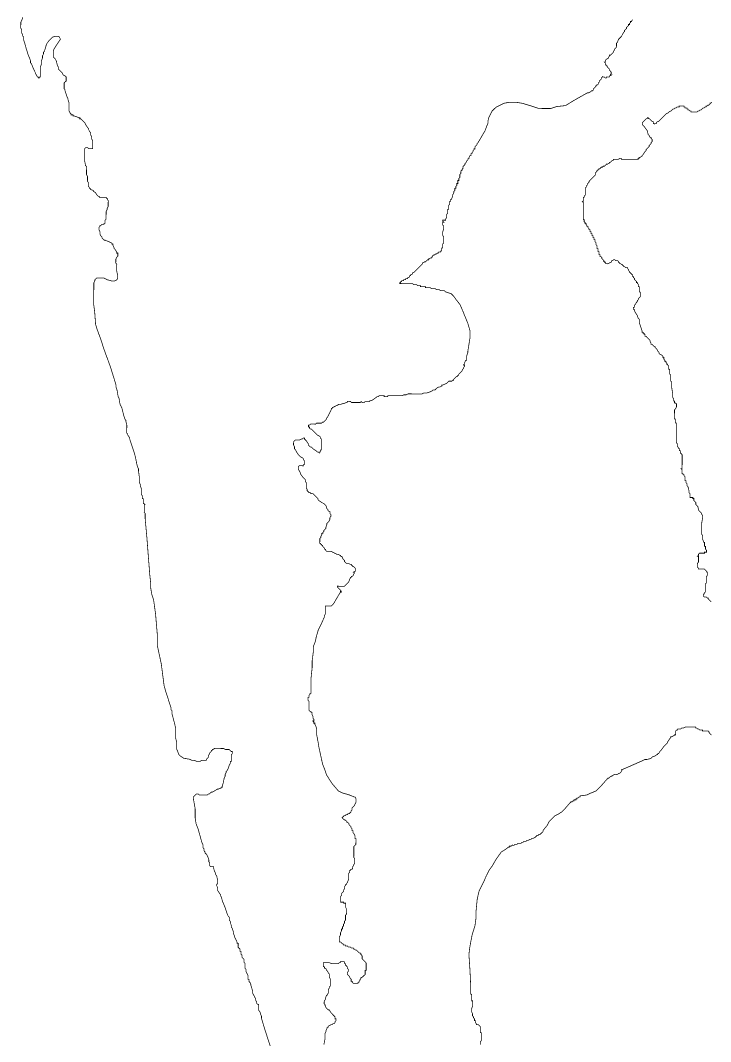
# Model space of a CAD drawing. Header units: metres. Extents: x 319816 to 366074, y 1739234 to 1838803.
# Drawn here: x 333988 to 336802, y 1783087 to 1787249 of the extents above; entities that cross this region are included whole.
import ezdxf

# ---------------------------------------------------------------- set-up
doc = ezdxf.new("R2010")
doc.units = ezdxf.units.M
doc.header["$MEASUREMENT"] = 0
doc.layers.add('HAZARDS LINE', color=1, linetype='Continuous')

msp = doc.modelspace()

# ---------------------------------------------------------------- linework, layer by layer
at = {"layer": 'HAZARDS LINE', "lineweight": 18, "const_width": 3}
for points in [[(333998.1, 1787261.9), (333994, 1787249.7), (333989.9, 1787241.7), (333989.8, 1787217.4), (333993.8, 1787209.3), (333993.7, 1787197.1), (333997.7, 1787189), (333997.7, 1787184.9), (334001.7, 1787180.9), (334001.7, 1787168.7), (334005.6, 1787156.6), (334013.6, 1787128.2), (334021.5, 1787103.8), (334025.5, 1787095.7), (334029.5, 1787083.6), (334029.5, 1787075.5), (334033.5, 1787071.4), (334041.5, 1787051.1), (334045.5, 1787043), (334049.5, 1787034.9), (334049.5, 1787030.8), (334053.5, 1787026.8), (334057.5, 1787018.6), (334061.6, 1787018.6), (334061.5, 1787014.6), (334065.6, 1787014.5), (334065.6, 1787018.6), (334069.6, 1787018.6), (334069.9, 1787059), (334074, 1787071.2), (334074.1, 1787083.3), (334078.2, 1787095.4), (334078.2, 1787103.5), (334082.3, 1787111.6), (334082.4, 1787119.7), (334086.4, 1787123.7), (334094.7, 1787152), (334102.8, 1787164.1), (334119.1, 1787180.2), (334131.3, 1787184.2), (334143.4, 1787184.1), (334147.4, 1787180.1), (334151.5, 1787172), (334143.3, 1787159.9), (334135.1, 1787147.8), (334122.9, 1787127.6), (334122.7, 1787099.2), (334126.7, 1787095.2), (334130.8, 1787091.1), (334134.8, 1787083), (334138.7, 1787066.8), (334142.7, 1787058.6), (334142.7, 1787050.5), (334146.7, 1787046.5), (334154.8, 1787038.3), (334158.8, 1787034.3), (334162.8, 1787026.1), (334170.9, 1787022.1), (334174.9, 1787018), (334174.8, 1787001.8), (334170.7, 1786997.8), (334166.7, 1786993.7), (334166.5, 1786969.4), (334170.5, 1786965.4), (334170.5, 1786961.3), (334178.5, 1786937), (334182.5, 1786928.9), (334182.5, 1786924.8), (334186.4, 1786912.7), (334186.3, 1786880.3), (334190.3, 1786872.2), (334194.3, 1786868.1), (334194.3, 1786864), (334202.4, 1786864), (334202.3, 1786859.9), (334206.4, 1786859.9), (334218.5, 1786855.8), (334226.6, 1786851.7), (334230.6, 1786851.7), (334230.6, 1786847.6), (334234.7, 1786847.6), (334238.7, 1786843.5), (334242.7, 1786839.5), (334250.8, 1786831.3), (334254.8, 1786823.2), (334262.8, 1786811), (334266.8, 1786807), (334266.8, 1786802.9), (334270.8, 1786794.8), (334274.8, 1786790.7), (334274.8, 1786782.6), (334278.8, 1786774.5), (334278.7, 1786766.4), (334282.7, 1786758.3), (334282.6, 1786725.9), (334266.4, 1786726), (334262.3, 1786730.1), (334254.2, 1786730.1), (334250.2, 1786726.1), (334249.9, 1786677.5), (334253.8, 1786657.2), (334257.9, 1786653.2), (334257.7, 1786620.8), (334261.7, 1786612.7), (334261.6, 1786592.4), (334265.6, 1786588.3), (334265.5, 1786572.2), (334269.5, 1786568.1), (334269.5, 1786564), (334273.6, 1786564), (334273.5, 1786560), (334285.7, 1786555.8), (334285.6, 1786551.8), (334293.7, 1786547.7), (334301.7, 1786535.5), (334305.8, 1786531.4), (334309.8, 1786531.4), (334309.8, 1786527.4), (334338.1, 1786527.2), (334338.1, 1786523.2), (334342.2, 1786523.1), (334342.1, 1786519.1), (334346.2, 1786515), (334346, 1786490.7), (334341.9, 1786482.7), (334341.9, 1786478.6), (334337.8, 1786470.5), (334337.6, 1786438.2), (334333.6, 1786434.1), (334333.5, 1786422), (334329.5, 1786422), (334329.4, 1786418), (334321.3, 1786418), (334317.3, 1786414), (334313.2, 1786414), (334313.2, 1786410), (334309.1, 1786405.9), (334309.1, 1786393.8), (334313.1, 1786385.7), (334313, 1786377.6), (334317, 1786369.4), (334321, 1786365.4), (334321, 1786361.3), (334325, 1786357.3), (334329.1, 1786353.2), (334333.1, 1786353.2), (334353.3, 1786345), (334361.4, 1786340.9), (334361.4, 1786336.8), (334365.4, 1786336.8), (334365.4, 1786332.7), (334369.4, 1786324.6), (334369.4, 1786320.6), (334373.4, 1786316.5), (334381.4, 1786304.3), (334381.4, 1786300.3), (334385.4, 1786300.2), (334385.4, 1786288.1), (334381.3, 1786284.1), (334377.2, 1786276), (334377.1, 1786259.8), (334381.2, 1786255.7), (334381, 1786227.4), (334384.9, 1786207.1), (334384.9, 1786199), (334380.8, 1786191), (334372.7, 1786187), (334360.5, 1786187), (334344.4, 1786191.2), (334328.2, 1786199.4), (334299.9, 1786199.5), (334291.7, 1786191.5), (334291.7, 1786187.4), (334287.6, 1786179.3), (334287.1, 1786090.3), (334291, 1786061.9), (334294.8, 1786009.3), (334302.7, 1785984.9), (334314.7, 1785952.5), (334330.6, 1785903.8), (334354.6, 1785838.9), (334378.4, 1785761.8), (334378.4, 1785753.7), (334382.4, 1785741.6), (334386.3, 1785717.3), (334390.3, 1785709.1), (334394.2, 1785684.8), (334402.2, 1785668.6), (334410.1, 1785636.2), (334414.1, 1785624), (334418.1, 1785619.9), (334418.1, 1785615.9), (334422, 1785599.7), (334421.9, 1785567.3), (334425.9, 1785563.2), (334425.9, 1785559.2), (334433.9, 1785547), (334433.9, 1785542.9), (334441.8, 1785518.6), (334449.8, 1785494.3), (334453.8, 1785482.1), (334457.7, 1785465.9), (334461.7, 1785445.6), (334465.6, 1785429.4), (334469.6, 1785421.3), (334469.6, 1785413.2), (334473.5, 1785384.8), (334473.4, 1785364.6), (334477.4, 1785356.5), (334477.3, 1785352.4), (334481.3, 1785340.2), (334481.2, 1785315.9), (334485.2, 1785311.9), (334485.2, 1785299.7), (334489.2, 1785299.7), (334489.1, 1785279.5), (334493.1, 1785279.4), (334492.9, 1785243), (334497, 1785238.9), (334496.8, 1785218.7), (334504.5, 1785133.6), (334508.2, 1785085), (334512, 1785036.4), (334515.8, 1784987.8), (334519.7, 1784951.4), (334519.6, 1784935.2), (334523.5, 1784910.9), (334531.4, 1784886.5), (334539.2, 1784829.8), (334546.8, 1784740.7), (334546.6, 1784700.2), (334562.4, 1784627.3), (334574, 1784538.1), (334582, 1784509.8), (334601.9, 1784448.9), (334601.8, 1784440.8), (334605.9, 1784436.8), (334605.8, 1784424.6), (334617.7, 1784380), (334621.6, 1784359.7), (334621.4, 1784323.3), (334625.4, 1784307.1), (334625.2, 1784278.8), (334629.2, 1784270.6), (334633.2, 1784258.5), (334637.2, 1784254.4), (334641.3, 1784250.3), (334653.4, 1784242.2), (334677.6, 1784238), (334685.7, 1784233.9), (334697.8, 1784233.8), (334705.9, 1784229.7), (334722.1, 1784229.6), (334726.2, 1784233.7), (334746.4, 1784233.6), (334746.4, 1784237.6), (334750.5, 1784241.6), (334754.6, 1784245.7), (334754.6, 1784253.7), (334758.7, 1784257.8), (334758.7, 1784261.8), (334762.8, 1784265.8), (334766.8, 1784269.9), (334766.9, 1784273.9), (334770.9, 1784273.9), (334770.9, 1784277.9), (334775, 1784277.9), (334779.1, 1784282), (334815.5, 1784281.8), (334823.6, 1784277.7), (334839.7, 1784277.6), (334843.8, 1784273.5), (334847.8, 1784269.4), (334851.8, 1784269.4), (334851.8, 1784261.3), (334847.7, 1784253.2), (334847.6, 1784228.9), (334843.5, 1784229), (334843.5, 1784220.9), (334839.4, 1784212.8), (334835.3, 1784200.7), (334831.2, 1784192.6), (334827.1, 1784188.6), (334827.1, 1784184.5), (334823, 1784176.4), (334822.9, 1784168.4), (334818.9, 1784160.3), (334814.7, 1784140.1), (334810.6, 1784127.9), (334810.6, 1784123.9), (334806.5, 1784123.9), (334806.5, 1784119.9), (334802.4, 1784119.9), (334794.3, 1784115.9), (334790.3, 1784115.9), (334778.1, 1784107.9), (334770, 1784103.9), (334765.9, 1784103.9), (334757.8, 1784095.8), (334753.7, 1784095.9), (334749.7, 1784091.8), (334717.3, 1784092), (334713.3, 1784096.1), (334705.2, 1784096.1), (334701.1, 1784092.1), (334697, 1784088.1), (334693, 1784084.1), (334692.9, 1784080), (334700.8, 1784035.4), (334700.6, 1783999), (334704.5, 1783974.7), (334712.5, 1783954.4), (334728.4, 1783897.6), (334732.4, 1783889.5), (334732.3, 1783877.4), (334736.3, 1783873.3), (334736.3, 1783865.2), (334740.3, 1783861.1), (334740.3, 1783857.1), (334744.3, 1783853), (334748.3, 1783848.9), (334752.3, 1783840.8), (334756.3, 1783828.7), (334756.3, 1783820.6), (334760.3, 1783816.5), (334760.2, 1783804.3), (334764.2, 1783800.3), (334776.4, 1783800.2), (334776.3, 1783792.1), (334780.3, 1783779.9), (334784.3, 1783771.8), (334784.3, 1783767.8), (334788.3, 1783763.7), (334792.3, 1783743.4), (334792.2, 1783731.3), (334788.1, 1783727.3), (334788.1, 1783723.2), (334792.1, 1783715.1), (334792, 1783703), (334796.1, 1783698.9), (334800.1, 1783690.8), (334804.1, 1783686.7), (334804.1, 1783682.6), (334808.1, 1783674.5), (334812, 1783658.3), (334816, 1783650.2), (334824, 1783629.9), (334828, 1783617.7), (334832, 1783605.6), (334836, 1783597.5), (334840, 1783593.4), (334839.9, 1783581.2), (334844, 1783577.2), (334843.9, 1783573.1), (334847.9, 1783561), (334847.9, 1783552.9), (334851.9, 1783548.8), (334855.9, 1783536.6), (334855.8, 1783528.5), (334859.8, 1783520.4), (334859.8, 1783516.4), (334867.8, 1783500.1), (334871.8, 1783492), (334871.8, 1783487.9), (334875.9, 1783487.9), (334875.8, 1783471.7), (334879.8, 1783467.7), (334883.8, 1783463.6), (334883.8, 1783455.5), (334887.8, 1783455.5), (334887.7, 1783443.3), (334891.8, 1783439.3), (334891.7, 1783431.2), (334899.8, 1783423), (334899.7, 1783410.9), (334903.7, 1783406.8), (334903.6, 1783390.6), (334904, 1783385.5), (334908, 1783381.4), (334907.9, 1783373.3), (334911.9, 1783365.2), (334915.9, 1783357), (334915.8, 1783340.9), (334919.8, 1783340.8), (334919.7, 1783332.7), (334923.8, 1783328.6), (334927.7, 1783320.5), (334927.7, 1783316.5), (334931.7, 1783304.3), (334935.6, 1783292.1), (334935.5, 1783284), (334939.5, 1783275.9), (334943.5, 1783271.8), (334943.5, 1783267.8), (334947.5, 1783263.7), (334947.4, 1783255.6), (334951.4, 1783247.4), (334951.4, 1783243.4), (334955.4, 1783239.3), (334959.5, 1783239.3), (334959.3, 1783215), (334963.3, 1783210.9), (334967.3, 1783202.8), (334967.2, 1783198.7), (334971.2, 1783190.6), (334971.1, 1783182.5), (334983, 1783141.9), (335006.6, 1783068.9)], [(335225.3, 1783075.2), (335229.5, 1783095.4), (335229.7, 1783119.7), (335233.8, 1783127.7), (335233.8, 1783131.8), (335237.9, 1783139.8), (335238, 1783143.9), (335242, 1783143.9), (335242.1, 1783147.9), (335246.1, 1783151.9), (335254.3, 1783155.9), (335258.3, 1783155.9), (335262.4, 1783159.9), (335266.4, 1783159.9), (335270.5, 1783163.9), (335270.6, 1783167.9), (335274.6, 1783171.9), (335274.7, 1783180), (335270.7, 1783180.1), (335270.7, 1783188.2), (335266.7, 1783192.2), (335262.7, 1783196.3), (335254.7, 1783204.5), (335246.7, 1783216.7), (335242.6, 1783216.7), (335234.6, 1783224.9), (335230.6, 1783233), (335230.6, 1783237.1), (335226.6, 1783241.2), (335226.7, 1783253.3), (335230.8, 1783257.3), (335230.8, 1783261.4), (335235, 1783273.5), (335239.1, 1783277.5), (335243.2, 1783285.5), (335243.3, 1783297.7), (335247.4, 1783305.8), (335247.4, 1783309.8), (335251.5, 1783313.8), (335251.7, 1783342.2), (335247.8, 1783350.3), (335247.9, 1783362.4), (335243.8, 1783366.5), (335239.9, 1783374.6), (335235.8, 1783378.7), (335235.9, 1783382.8), (335227.8, 1783386.9), (335227.9, 1783390.9), (335227.9, 1783390.9), (335227.5, 1783392.9), (335223.4, 1783392.9), (335223.5, 1783409.1), (335247.8, 1783408.9), (335255.9, 1783404.9), (335284.2, 1783404.7), (335288.3, 1783408.7), (335292.3, 1783408.7), (335292.4, 1783412.7), (335308.5, 1783412.7), (335308.5, 1783408.6), (335312.6, 1783404.5), (335312.5, 1783400.5), (335320.6, 1783392.3), (335320.9, 1783390.2), (335320.9, 1783390.2), (335320.9, 1783386.1), (335324.9, 1783382), (335324.9, 1783373.9), (335320.8, 1783369.9), (335320.7, 1783361.8), (335324.7, 1783357.8), (335328.7, 1783353.7), (335332.7, 1783345.5), (335336.7, 1783341.5), (335336.7, 1783333.4), (335340.7, 1783333.3), (335340.7, 1783329.3), (335344.7, 1783325.2), (335364.9, 1783325), (335365, 1783329.1), (335369, 1783329.1), (335369.1, 1783333.1), (335373.1, 1783337.1), (335373.2, 1783341.2), (335377.2, 1783345.2), (335377.3, 1783349.2), (335381.3, 1783349.2), (335385.4, 1783353.2), (335389.5, 1783357.2), (335393.6, 1783361.2), (335393.7, 1783377.4), (335397.7, 1783377.4), (335397.8, 1783389.5), (335397.6, 1783408.1), (335393.5, 1783412.2), (335385.5, 1783420.3), (335381.5, 1783424.4), (335381.5, 1783436.5), (335377.5, 1783440.6), (335377.5, 1783444.7), (335373.5, 1783444.7), (335373.5, 1783448.7), (335369.5, 1783448.8), (335365.4, 1783452.8), (335357.4, 1783461), (335353.3, 1783461), (335349.3, 1783465.1), (335345.3, 1783465.1), (335345.3, 1783469.1), (335337.2, 1783469.2), (335333.2, 1783473.2), (335325.1, 1783473.3), (335321.1, 1783477.4), (335313, 1783477.4), (335313, 1783481.5), (335304.9, 1783481.5), (335304.9, 1783485.5), (335300.9, 1783485.6), (335296.8, 1783489.6), (335292.8, 1783493.7), (335288.8, 1783493.7), (335288.9, 1783514), (335293, 1783522.1), (335293, 1783530.1), (335297.1, 1783538.2), (335297.1, 1783546.3), (335301.2, 1783546.3), (335301.2, 1783554.4), (335305.3, 1783558.4), (335305.4, 1783566.5), (335309.4, 1783570.5), (335309.5, 1783578.6), (335313.5, 1783582.7), (335313.6, 1783602.9), (335317.7, 1783606.9), (335317.8, 1783627.2), (335313.8, 1783635.3), (335313.9, 1783651.5), (335305.8, 1783651.5), (335305.8, 1783655.6), (335293.7, 1783655.6), (335293.8, 1783679.9), (335297.9, 1783684), (335298, 1783692.1), (335306.1, 1783700.1), (335306.1, 1783704.2), (335310.2, 1783712.2), (335310.3, 1783720.3), (335314.3, 1783724.4), (335314.3, 1783728.4), (335318.4, 1783728.4), (335318.4, 1783732.4), (335322.5, 1783736.5), (335322.5, 1783740.5), (335326.6, 1783748.6), (335326.7, 1783772.9), (335330.8, 1783776.9), (335330.8, 1783785), (335334.9, 1783785), (335334.9, 1783789), (335339, 1783789), (335343, 1783793), (335343.1, 1783801.1), (335347.2, 1783805.1), (335347.2, 1783809.2), (335351.2, 1783813.2), (335351.4, 1783833.5), (335347.3, 1783837.5), (335347.6, 1783882.1), (335351.6, 1783886.1), (335355.7, 1783890.1), (335355.9, 1783914.4), (335351.8, 1783914.4), (335351.9, 1783926.6), (335347.9, 1783934.7), (335343.8, 1783938.8), (335343.9, 1783946.9), (335339.8, 1783946.9), (335339.9, 1783955), (335335.9, 1783959), (335335.9, 1783963.1), (335331.9, 1783967.2), (335327.8, 1783971.2), (335327.9, 1783975.3), (335323.8, 1783979.4), (335319.8, 1783979.4), (335319.8, 1783983.4), (335315.8, 1783987.5), (335311.7, 1783987.5), (335311.8, 1783991.6), (335307.7, 1783991.6), (335299.7, 1783999.7), (335307.8, 1784007.8), (335311.8, 1784007.8), (335315.9, 1784011.8), (335320, 1784011.8), (335324, 1784015.8), (335328.1, 1784015.8), (335332.1, 1784019.8), (335336.2, 1784023.8), (335336.2, 1784027.9), (335340.3, 1784031.9), (335340.4, 1784040), (335348.5, 1784048), (335356.7, 1784064.2), (335356.7, 1784076.3), (335352.7, 1784084.5), (335348.7, 1784084.5), (335328.5, 1784092.7), (335300.2, 1784100.9), (335284.1, 1784109.1), (335259.9, 1784137.6), (335235.9, 1784174.2), (335227.9, 1784198.5), (335219.9, 1784218.8), (335204.1, 1784291.7), (335204.1, 1784295.8), (335196.3, 1784336.3), (335196.4, 1784360.6), (335192.4, 1784372.8), (335188.4, 1784380.9), (335188.4, 1784384.9), (335184.4, 1784385), (335184.4, 1784389), (335180.4, 1784393.1), (335184.4, 1784393.1), (335184.5, 1784401.2), (335180.5, 1784405.2), (335180.5, 1784413.3), (335176.5, 1784421.4), (335176.6, 1784429.5), (335172.5, 1784429.6), (335172.5, 1784433.6), (335168.5, 1784433.6), (335164.5, 1784437.7), (335164.7, 1784474.1), (335160.6, 1784478.2), (335160.7, 1784490.4), (335164.7, 1784490.3), (335164.8, 1784498.4), (335168.9, 1784502.5), (335168.9, 1784506.5), (335172.9, 1784506.5), (335173.3, 1784571.3), (335177.6, 1784611.7), (335177.7, 1784640.1), (335181.9, 1784672.4), (335182.1, 1784696.7), (335190.3, 1784716.9), (335194.4, 1784737.1), (335202.7, 1784765.4), (335215, 1784789.6), (335227.3, 1784817.9), (335227.3, 1784822), (335231.4, 1784830), (335231.6, 1784862.4), (335255.9, 1784862.3), (335259.9, 1784866.3), (335264, 1784870.3), (335292.6, 1784918.8), (335296.6, 1784918.7), (335296.7, 1784922.8), (335292.6, 1784922.8), (335292.6, 1784926.9), (335284.6, 1784935), (335280.6, 1784939.1), (335280.6, 1784943.1), (335308.9, 1784943), (335313, 1784947), (335317.1, 1784951), (335321.1, 1784955), (335325.2, 1784959.1), (335329.3, 1784967.1), (335329.3, 1784971.2), (335333.4, 1784975.2), (335333.4, 1784979.3), (335337.5, 1784979.2), (335337.5, 1784983.3), (335341.5, 1784983.3), (335345.6, 1784987.3), (335345.6, 1784991.3), (335349.7, 1784995.4), (335349.7, 1784999.4), (335345.7, 1784999.4), (335349.7, 1785003.5), (335353.8, 1785003.4), (335353.9, 1785015.6), (335345.8, 1785023.7), (335341.8, 1785023.7), (335341.8, 1785027.8), (335337.7, 1785027.8), (335337.8, 1785031.9), (335333.7, 1785031.9), (335325.6, 1785036), (335317.5, 1785036), (335313.5, 1785040.1), (335309.5, 1785044.2), (335309.5, 1785048.2), (335305.5, 1785052.3), (335301.5, 1785056.4), (335301.5, 1785060.4), (335297.5, 1785064.5), (335293.4, 1785064.5), (335293.4, 1785068.5), (335289.4, 1785068.6), (335285.4, 1785072.6), (335277.3, 1785072.7), (335273.2, 1785076.8), (335269.2, 1785076.8), (335265.2, 1785080.8), (335261.1, 1785080.9), (335257.1, 1785084.9), (335236.8, 1785085.1), (335232.8, 1785089.1), (335232.8, 1785093.2), (335228.8, 1785093.2), (335228.8, 1785097.2), (335224.8, 1785101.3), (335220.8, 1785105.4), (335220.8, 1785109.4), (335216.7, 1785109.5), (335216.8, 1785113.5), (335212.7, 1785113.5), (335212.7, 1785117.6), (335208.7, 1785117.6), (335208.8, 1785137.8), (335212.9, 1785141.9), (335212.9, 1785145.9), (335217, 1785154), (335217, 1785158), (335221.1, 1785158), (335221.1, 1785162.1), (335225.2, 1785166.1), (335225.2, 1785170.1), (335233.3, 1785178.2), (335233.3, 1785182.2), (335237.5, 1785194.4), (335237.5, 1785198.4), (335241.5, 1785202.4), (335245.6, 1785206.5), (335249.7, 1785214.5), (335249.8, 1785222.6), (335253.8, 1785226.7), (335253.9, 1785234.8), (335249.8, 1785238.8), (335249.9, 1785246.9), (335241.8, 1785251), (335241.8, 1785255.1), (335237.8, 1785259.1), (335233.8, 1785271.3), (335225.8, 1785279.4), (335217.7, 1785283.5), (335205.6, 1785291.7), (335201.6, 1785295.8), (335201.6, 1785299.8), (335193.6, 1785308), (335185.5, 1785316.1), (335181.5, 1785320.2), (335173.4, 1785320.2), (335169.4, 1785324.3), (335165.3, 1785324.3), (335161.3, 1785328.4), (335157.3, 1785332.4), (335157.3, 1785336.5), (335153.3, 1785344.6), (335153.4, 1785364.9), (335149.4, 1785368.9), (335149.4, 1785377), (335145.4, 1785381.1), (335141.4, 1785385.2), (335129.3, 1785401.4), (335129.3, 1785405.5), (335125.3, 1785413.6), (335121.3, 1785417.7), (335121.4, 1785429.8), (335125.4, 1785433.8), (335141.6, 1785433.7), (335141.7, 1785437.8), (335145.7, 1785437.8), (335145.8, 1785454), (335141.8, 1785458), (335141.8, 1785462.1), (335137.8, 1785466.2), (335129.7, 1785470.2), (335125.7, 1785474.3), (335121.6, 1785478.4), (335113.6, 1785490.6), (335109.6, 1785498.7), (335105.6, 1785502.8), (335105.6, 1785510.9), (335101.6, 1785519), (335101.7, 1785531.1), (335105.8, 1785535.2), (335109.8, 1785539.2), (335126, 1785539.1), (335134.1, 1785543.1), (335138.2, 1785543.1), (335142.3, 1785547.1), (335146.3, 1785547.1), (335146.3, 1785543), (335154.3, 1785534.9), (335162.4, 1785522.7), (335162.3, 1785518.6), (335166.4, 1785514.6), (335170.4, 1785510.5), (335174.4, 1785510.5), (335178.5, 1785506.4), (335182.5, 1785502.3), (335194.6, 1785494.2), (335198.6, 1785490.1), (335202.7, 1785490.1), (335206.7, 1785486), (335206.7, 1785490.1), (335210.8, 1785490), (335210.8, 1785498.1), (335214.8, 1785498.1), (335215.1, 1785542.6), (335211.1, 1785546.7), (335211.1, 1785550.8), (335207.1, 1785554.8), (335199, 1785558.9), (335195, 1785563), (335182.9, 1785575.2), (335174.8, 1785583.4), (335170.8, 1785583.4), (335166.8, 1785587.4), (335166.8, 1785591.5), (335162.7, 1785591.5), (335162.8, 1785599.6), (335166.8, 1785599.6), (335170.9, 1785603.6), (335191.1, 1785603.5), (335195.2, 1785607.5), (335215.5, 1785607.4), (335219.5, 1785611.4), (335223.6, 1785611.4), (335227.6, 1785615.4), (335235.8, 1785623.5), (335235.8, 1785627.5), (335239.9, 1785631.6), (335244, 1785639.6), (335252.2, 1785655.8), (335256.2, 1785663.9), (335256.3, 1785667.9), (335260.3, 1785667.9), (335260.3, 1785671.9), (335264.4, 1785671.9), (335268.5, 1785675.9), (335272.5, 1785675.9), (335276.6, 1785680), (335280.6, 1785679.9), (335284.7, 1785684), (335288.7, 1785683.9), (335292.8, 1785683.9), (335305, 1785687.9), (335309, 1785687.9), (335317.1, 1785691.9), (335321.2, 1785691.9), (335321.2, 1785695.9), (335325.2, 1785695.9), (335329.3, 1785695.9), (335333.3, 1785695.8), (335337.4, 1785691.8), (335341.4, 1785691.7), (335345.5, 1785691.7), (335349.5, 1785691.7), (335353.5, 1785691.7), (335357.6, 1785691.7), (335361.6, 1785691.6), (335365.7, 1785691.6), (335373.8, 1785691.6), (335377.9, 1785695.6), (335381.9, 1785691.5), (335385.9, 1785691.5), (335390, 1785691.5), (335394, 1785695.5), (335398.1, 1785695.5), (335402.1, 1785695.5), (335406.2, 1785695.4), (335410.2, 1785695.4), (335414.3, 1785699.4), (335418.4, 1785699.4), (335426.5, 1785703.4), (335442.7, 1785715.5), (335446.8, 1785715.4), (335450.8, 1785719.5), (335454.9, 1785719.5), (335458.9, 1785719.4), (335463, 1785719.4), (335467, 1785719.4), (335471.1, 1785719.4), (335471.1, 1785715.3), (335479.2, 1785715.3), (335483.2, 1785715.2), (335487.3, 1785719.3), (335491.3, 1785719.2), (335495.4, 1785719.2), (335499.4, 1785719.2), (335503.5, 1785719.2), (335507.5, 1785719.2), (335511.6, 1785719.1), (335515.6, 1785719.1), (335519.7, 1785719.1), (335523.7, 1785719.1), (335527.8, 1785719), (335531.8, 1785719), (335535.8, 1785719), (335539.9, 1785719), (335543.9, 1785719), (335552.1, 1785723), (335556.1, 1785722.9), (335560.2, 1785722.9), (335568.3, 1785726.9), (335572.3, 1785726.9), (335576.4, 1785726.9), (335580.4, 1785726.9), (335584.5, 1785726.8), (335588.5, 1785726.8), (335600.7, 1785726.7), (335604.7, 1785726.7), (335608.7, 1785726.7), (335612.8, 1785726.7), (335616.8, 1785726.7), (335624.9, 1785726.6), (335633.1, 1785730.6), (335645.2, 1785730.5), (335657.4, 1785734.5), (335665.5, 1785738.5), (335669.6, 1785742.6), (335677.6, 1785742.5), (335685.8, 1785750.6), (335693.9, 1785754.6), (335698, 1785754.5), (335706.1, 1785758.5), (335706.1, 1785762.6), (335710.1, 1785762.6), (335718.3, 1785766.6), (335726.4, 1785770.6), (335730.4, 1785774.6), (335734.5, 1785778.6), (335738.6, 1785778.6), (335746.7, 1785778.6), (335750.7, 1785782.6), (335754.8, 1785782.6), (335754.8, 1785786.6), (335758.9, 1785790.6), (335762.9, 1785794.7), (335767, 1785798.7), (335771.1, 1785798.7), (335771.1, 1785802.7), (335775.1, 1785802.7), (335775.2, 1785806.7), (335783.3, 1785814.8), (335787.4, 1785818.8), (335791.5, 1785826.9), (335795.5, 1785830.9), (335795.5, 1785835), (335799.6, 1785839), (335799.6, 1785843), (335795.6, 1785843.1), (335795.6, 1785847.1), (335799.7, 1785847.1), (335799.7, 1785851.1), (335799.7, 1785855.2), (335803.8, 1785863.3), (335807.8, 1785863.2), (335807.9, 1785867.3), (335807.9, 1785871.3), (335807.9, 1785875.4), (335807.9, 1785879.4), (335808, 1785883.5), (335812.1, 1785895.6), (335812.1, 1785899.7), (335820.5, 1785952.2), (335820.7, 1785984.6), (335812.7, 1786013), (335792.8, 1786061.7), (335780.8, 1786090.1), (335764.7, 1786110.4), (335756.7, 1786122.6), (335744.6, 1786134.8), (335720.3, 1786143.1), (335716.3, 1786147.1), (335712.3, 1786147.2), (335708.2, 1786147.2), (335704.2, 1786147.2), (335700.1, 1786147.2), (335696.1, 1786151.3), (335692.1, 1786151.3), (335688, 1786151.3), (335684, 1786151.4), (335679.9, 1786155.4), (335675.9, 1786155.5), (335671.8, 1786155.5), (335667.8, 1786155.5), (335663.7, 1786155.5), (335659.7, 1786159.6), (335655.7, 1786159.6), (335651.6, 1786159.6), (335647.6, 1786159.7), (335643.5, 1786159.7), (335639.5, 1786159.7), (335639.5, 1786163.8), (335635.5, 1786163.8), (335631.4, 1786163.8), (335627.4, 1786163.8), (335623.3, 1786163.8), (335619.3, 1786163.9), (335619.3, 1786167.9), (335615.2, 1786167.9), (335611.2, 1786168), (335607.1, 1786168), (335603.1, 1786172.1), (335599.1, 1786172.1), (335595, 1786172.1), (335591, 1786172.1), (335587, 1786176.2), (335582.9, 1786176.2), (335578.9, 1786176.2), (335574.8, 1786176.3), (335570.8, 1786176.3), (335566.7, 1786176.3), (335562.7, 1786176.3), (335558.6, 1786176.3), (335554.6, 1786176.4), (335550.5, 1786176.4), (335542.4, 1786176.4), (335538.4, 1786176.5), (335534.3, 1786176.5), (335534.4, 1786180.5), (335538.4, 1786180.5), (335538.4, 1786184.6), (335542.5, 1786184.5), (335542.5, 1786188.6), (335546.5, 1786188.6), (335550.6, 1786188.5), (335550.6, 1786192.6), (335554.7, 1786192.6), (335558.7, 1786192.5), (335558.7, 1786196.6), (335562.8, 1786196.6), (335566.8, 1786196.5), (335566.8, 1786200.6), (335570.9, 1786200.6), (335575, 1786204.6), (335575, 1786208.6), (335579, 1786208.6), (335579.1, 1786212.7), (335583.1, 1786212.6), (335587.2, 1786216.7), (335587.2, 1786220.7), (335591.2, 1786220.7), (335595.3, 1786224.7), (335599.4, 1786228.8), (335603.5, 1786232.8), (335611.6, 1786240.8), (335615.7, 1786244.9), (335619.7, 1786248.9), (335623.8, 1786252.9), (335627.9, 1786256.9), (335627.9, 1786261), (335631.9, 1786261), (335636, 1786265), (335640.1, 1786265), (335644.1, 1786269), (335648.2, 1786273), (335652.3, 1786273), (335652.3, 1786277), (335656.3, 1786277), (335660.4, 1786281), (335664.4, 1786281), (335664.5, 1786285.1), (335668.5, 1786285), (335668.5, 1786289.1), (335672.6, 1786293.1), (335676.6, 1786293.1), (335680.7, 1786297.1), (335684.8, 1786297.1), (335688.8, 1786301.1), (335692.9, 1786301.1), (335692.9, 1786305.2), (335697, 1786305.1), (335701, 1786305.1), (335701, 1786309.2), (335705.1, 1786309.1), (335705.1, 1786313.2), (335705.1, 1786317.2), (335705.1, 1786321.3), (335709.2, 1786321.3), (335709.2, 1786325.3), (335709.2, 1786329.4), (335709.3, 1786333.4), (335709.3, 1786337.5), (335713.3, 1786341.5), (335713.4, 1786345.5), (335713.4, 1786349.6), (335713.4, 1786353.6), (335713.4, 1786357.7), (335713.5, 1786361.7), (335713.5, 1786365.8), (335709.5, 1786373.9), (335709.5, 1786377.9), (335709.5, 1786386), (335713.7, 1786398.2), (335713.7, 1786402.2), (335713.7, 1786410.3), (335709.7, 1786414.4), (335709.7, 1786418.4), (335709.8, 1786426.5), (335713.8, 1786426.5), (335709.8, 1786430.6), (335709.8, 1786434.6), (335713.9, 1786434.6), (335717.9, 1786434.6), (335722, 1786434.5), (335722, 1786438.6), (335726.1, 1786446.7), (335726.1, 1786450.7), (335726.1, 1786454.8), (335726.1, 1786458.8), (335730.2, 1786462.8), (335730.2, 1786466.9), (335730.3, 1786470.9), (335730.3, 1786475), (335730.3, 1786479), (335734.3, 1786479), (335734.4, 1786483.1), (335734.4, 1786487.1), (335734.4, 1786491.2), (335734.4, 1786495.2), (335738.5, 1786499.2), (335738.5, 1786503.3), (335738.6, 1786507.3), (335738.6, 1786511.4), (335742.6, 1786511.3), (335742.6, 1786515.4), (335742.7, 1786519.4), (335746.7, 1786519.4), (335746.7, 1786523.5), (335750.8, 1786531.5), (335750.9, 1786535.6), (335750.9, 1786539.6), (335754.9, 1786543.7), (335755, 1786547.7), (335755, 1786551.8), (335759.1, 1786555.8), (335759.1, 1786559.8), (335759.1, 1786563.9), (335763.2, 1786563.9), (335763.2, 1786567.9), (335763.2, 1786572), (335767.3, 1786576), (335767.3, 1786580), (335767.3, 1786584.1), (335771.4, 1786584.1), (335771.4, 1786588.1), (335771.4, 1786592.2), (335771.4, 1786596.2), (335775.5, 1786596.2), (335775.5, 1786600.2), (335775.5, 1786604.3), (335779.6, 1786608.3), (335779.6, 1786612.4), (335779.6, 1786616.4), (335779.7, 1786620.5), (335783.7, 1786624.5), (335783.7, 1786628.5), (335783.8, 1786632.6), (335783.8, 1786636.6), (335787.8, 1786636.6), (335787.9, 1786640.6), (335791.9, 1786644.7), (335792, 1786648.7), (335792, 1786652.8), (335796, 1786656.8), (335800.1, 1786660.8), (335800.1, 1786664.9), (335804.2, 1786668.9), (335808.3, 1786677), (335812.4, 1786681), (335812.4, 1786685), (335816.4, 1786685), (335816.5, 1786689.1), (335820.6, 1786697.1), (335824.6, 1786697.1), (335824.6, 1786701.2), (335824.7, 1786705.2), (335828.7, 1786705.2), (335828.7, 1786709.2), (335832.8, 1786713.3), (335832.8, 1786717.3), (335836.9, 1786721.3), (335836.9, 1786725.4), (335841, 1786725.4), (335841, 1786729.4), (335841, 1786733.5), (335845.1, 1786737.5), (335849.1, 1786741.5), (335849.2, 1786745.6), (335853.2, 1786749.6), (335881.8, 1786798), (335894.2, 1786830.3), (335894.2, 1786838.4), (335898.3, 1786854.6), (335902.4, 1786862.7), (335910.6, 1786878.8), (335926.9, 1786894.9), (335943.1, 1786902.9), (335959.4, 1786910.9), (335979.6, 1786914.9), (336012, 1786914.7), (336036.3, 1786910.5), (336076.7, 1786898.1), (336100.9, 1786889.9), (336125.2, 1786889.8), (336149.5, 1786889.6), (336173.8, 1786897.6), (336210.3, 1786901.5), (336242.8, 1786921.5), (336299.6, 1786953.6), (336303.7, 1786953.6), (336311.8, 1786957.6), (336315.9, 1786961.6), (336319.9, 1786961.6), (336324, 1786965.6), (336324, 1786969.7), (336332.1, 1786977.7), (336332.2, 1786981.8), (336336.2, 1786981.7), (336336.2, 1786985.8), (336340.3, 1786985.8), (336344.3, 1786989.8), (336344.4, 1786993.8), (336348.4, 1786997.9), (336348.5, 1787001.9), (336352.5, 1787005.9), (336356.6, 1787010), (336356.6, 1787014), (336360.7, 1787018), (336360.7, 1787022.1), (336360.7, 1787018), (336364.7, 1787018), (336368.8, 1787018), (336372.8, 1787013.9), (336376.9, 1787013.9), (336376.9, 1787017.9), (336380.9, 1787017.9), (336385, 1787017.9), (336389, 1787017.9), (336389, 1787021.9), (336397.2, 1787025.9), (336393.1, 1787025.9), (336393.1, 1787030), (336397.2, 1787030), (336397.2, 1787034), (336397.2, 1787038.1), (336393.2, 1787038.1), (336393.2, 1787042.1), (336389.2, 1787046.2), (336389.2, 1787050.3), (336381.2, 1787058.4), (336381.2, 1787062.4), (336377.1, 1787062.5), (336377.1, 1787066.5), (336373.1, 1787066.5), (336373.1, 1787070.6), (336373.1, 1787074.6), (336369.1, 1787078.7), (336373.2, 1787078.7), (336373.2, 1787082.7), (336373.2, 1787086.8), (336377.3, 1787090.8), (336385.4, 1787094.8), (336385.4, 1787098.9), (336389.5, 1787102.9), (336389.5, 1787106.9), (336393.6, 1787106.9), (336405.8, 1787119), (336405.8, 1787123), (336409.9, 1787127.1), (336409.9, 1787131.1), (336418, 1787139.2), (336418.1, 1787143.2), (336418.1, 1787147.3), (336418.1, 1787151.3), (336418.1, 1787155.4), (336422.2, 1787159.4), (336426.3, 1787171.5), (336438.5, 1787183.6), (336442.6, 1787191.7), (336446.7, 1787199.7), (336450.8, 1787203.8), (336450.8, 1787207.8), (336458.9, 1787215.9), (336459, 1787219.9), (336467.1, 1787228), (336467.1, 1787232), (336471.2, 1787232), (336471.2, 1787236), (336475.3, 1787240.1), (336475.3, 1787244.1), (336479.3, 1787244.1), (336483.4, 1787252.2)], [(336807.3, 1786915.4), (336803.2, 1786911.4), (336799.2, 1786911.4), (336799.2, 1786907.4), (336795.1, 1786903.3), (336791, 1786903.4), (336787, 1786899.3), (336782.9, 1786899.4), (336782.9, 1786895.3), (336778.8, 1786895.3), (336774.8, 1786891.3), (336770.7, 1786891.3), (336766.7, 1786887.3), (336762.6, 1786883.3), (336758.5, 1786883.3), (336754.5, 1786879.3), (336750.4, 1786879.3), (336746.4, 1786875.3), (336722.1, 1786875.4), (336722.1, 1786879.5), (336718, 1786879.5), (336714, 1786883.6), (336710, 1786883.6), (336710, 1786887.6), (336705.9, 1786887.6), (336706, 1786891.7), (336697.9, 1786891.7), (336697.9, 1786895.8), (336693.8, 1786895.8), (336693.9, 1786899.9), (336673.6, 1786900), (336673.6, 1786895.9), (336665.5, 1786896), (336661.4, 1786891.9), (336657.4, 1786892), (336653.3, 1786887.9), (336649.3, 1786888), (336645.2, 1786883.9), (336641.1, 1786879.9), (336633, 1786875.9), (336628.9, 1786871.9), (336620.8, 1786867.9), (336616.8, 1786863.8), (336608.6, 1786855.8), (336592.3, 1786839.7), (336588.3, 1786835.7), (336584.2, 1786835.7), (336580.2, 1786831.7), (336580.1, 1786827.6), (336572, 1786827.7), (336568, 1786827.7), (336568, 1786835.8), (336564, 1786835.8), (336560, 1786839.9), (336555.9, 1786843.9), (336551.9, 1786848), (336547.9, 1786848), (336547.9, 1786852.1), (336543.8, 1786852.1), (336543.8, 1786848.1), (336539.8, 1786848.1), (336535.7, 1786844.1), (336523.5, 1786832), (336523.4, 1786823.9), (336531.5, 1786815.7), (336543.5, 1786799.5), (336547.5, 1786783.3), (336551.5, 1786779.2), (336555.5, 1786771.1), (336559.6, 1786771.1), (336559.6, 1786767), (336563.6, 1786762.9), (336563.5, 1786754.8), (336559.5, 1786750.8), (336559.4, 1786746.8), (336551.3, 1786738.7), (336551.3, 1786734.7), (336547.2, 1786730.6), (336539.1, 1786722.6), (336539, 1786718.5), (336535, 1786714.5), (336526.8, 1786702.4), (336522.7, 1786698.4), (336522.7, 1786694.3), (336518.7, 1786694.4), (336514.6, 1786690.3), (336510.6, 1786690.4), (336510.5, 1786686.3), (336506.5, 1786686.3), (336506.5, 1786682.3), (336437.7, 1786682.7), (336437.7, 1786686.7), (336433.6, 1786686.7), (336425.5, 1786682.7), (336405.3, 1786682.8), (336405.3, 1786678.8), (336401.2, 1786678.8), (336397.1, 1786674.8), (336393.1, 1786670.8), (336389, 1786670.8), (336389, 1786666.7), (336384.9, 1786666.8), (336380.9, 1786662.7), (336376.8, 1786662.8), (336372.8, 1786658.7), (336368.7, 1786654.7), (336364.6, 1786654.7), (336360.6, 1786650.7), (336356.5, 1786650.7), (336352.5, 1786646.7), (336348.4, 1786642.7), (336344.3, 1786642.7), (336344.3, 1786638.6), (336340.3, 1786638.7), (336340.2, 1786634.6), (336336.2, 1786634.6), (336336.2, 1786630.6), (336332.1, 1786626.6), (336332.1, 1786618.5), (336328, 1786614.4), (336323.9, 1786610.4), (336315.8, 1786602.4), (336311.7, 1786598.3), (336307.6, 1786594.3), (336307.6, 1786590.3), (336303.6, 1786590.3), (336303.5, 1786586.2), (336299.5, 1786582.2), (336299.5, 1786578.2), (336295.4, 1786574.1), (336295.4, 1786570.1), (336291.3, 1786566.1), (336291.1, 1786537.7), (336287.1, 1786533.7), (336287, 1786529.7), (336283, 1786525.6), (336282.9, 1786513.5), (336278.8, 1786509.5), (336282.9, 1786509.4), (336282.5, 1786436.6), (336286.5, 1786436.5), (336286.5, 1786428.4), (336290.5, 1786424.4), (336290.5, 1786420.3), (336294.5, 1786420.3), (336294.5, 1786416.3), (336298.5, 1786412.2), (336298.5, 1786408.1), (336302.6, 1786408.1), (336302.5, 1786404.1), (336306.6, 1786400), (336306.5, 1786395.9), (336310.6, 1786395.9), (336310.5, 1786387.8), (336314.6, 1786387.8), (336314.5, 1786379.7), (336318.6, 1786379.7), (336318.5, 1786371.6), (336322.6, 1786371.6), (336322.6, 1786363.5), (336326.6, 1786363.4), (336326.6, 1786355.4), (336330.6, 1786355.3), (336330.6, 1786347.2), (336334.6, 1786343.2), (336334.5, 1786335.1), (336338.6, 1786331), (336338.5, 1786318.9), (336342.5, 1786318.8), (336342.5, 1786306.7), (336346.5, 1786306.7), (336346.5, 1786294.5), (336350.5, 1786294.5), (336350.5, 1786286.4), (336354.5, 1786286.4), (336358.5, 1786282.3), (336358.5, 1786278.3), (336362.5, 1786274.2), (336366.6, 1786270.1), (336366.5, 1786266.1), (336370.6, 1786266), (336370.6, 1786262), (336374.6, 1786262), (336374.6, 1786257.9), (336382.7, 1786257.9), (336386.7, 1786257.9), (336390.8, 1786261.9), (336394.8, 1786261.9), (336398.9, 1786265.9), (336398.9, 1786269.9), (336403, 1786269.9), (336407.1, 1786273.9), (336411.1, 1786273.9), (336415.1, 1786269.8), (336423.2, 1786269.8), (336427.3, 1786265.7), (336427.2, 1786261.7), (336431.3, 1786261.7), (336431.3, 1786257.6), (336435.3, 1786257.6), (336439.3, 1786253.5), (336443.4, 1786253.5), (336443.4, 1786249.4), (336447.4, 1786249.4), (336447.4, 1786245.4), (336451.4, 1786245.4), (336455.5, 1786241.3), (336463.5, 1786241.2), (336463.5, 1786237.2), (336467.5, 1786233.1), (336467.5, 1786229.1), (336471.6, 1786225), (336471.5, 1786221), (336475.6, 1786220.9), (336475.6, 1786216.9), (336479.6, 1786216.9), (336479.6, 1786212.8), (336483.6, 1786212.8), (336483.6, 1786204.7), (336487.6, 1786204.7), (336487.6, 1786200.6), (336491.6, 1786196.5), (336491.6, 1786192.5), (336495.6, 1786188.4), (336499.7, 1786184.4), (336499.6, 1786180.3), (336503.7, 1786180.3), (336503.7, 1786176.2), (336507.7, 1786172.2), (336507.6, 1786164.1), (336511.7, 1786164.1), (336511.6, 1786143.8), (336515.6, 1786139.7), (336515.5, 1786123.5), (336511.4, 1786119.5), (336507.4, 1786115.5), (336507.4, 1786111.4), (336503.3, 1786107.4), (336503.3, 1786103.4), (336499.2, 1786099.3), (336495.1, 1786091.3), (336491, 1786087.2), (336491, 1786079.1), (336486.9, 1786079.2), (336486.9, 1786071.1), (336490.9, 1786071.1), (336490.9, 1786067), (336494.9, 1786058.9), (336502.9, 1786046.7), (336506.9, 1786034.5), (336511, 1786030.5), (336510.9, 1786018.3), (336514.9, 1786006.1), (336522.8, 1785981.8), (336522.8, 1785977.8), (336526.9, 1785977.7), (336526.8, 1785973.7), (336530.9, 1785973.7), (336530.9, 1785969.6), (336534.9, 1785969.6), (336534.9, 1785961.5), (336538.9, 1785961.5), (336542.9, 1785957.4), (336551, 1785949.3), (336555, 1785945.2), (336555, 1785941.1), (336559, 1785933), (336559, 1785929), (336563, 1785929), (336567, 1785924.9), (336571.1, 1785920.8), (336575.1, 1785920.8), (336575.1, 1785916.7), (336583.1, 1785908.6), (336587.1, 1785900.5), (336591.2, 1785896.4), (336591.1, 1785892.4), (336595.2, 1785888.3), (336603.2, 1785884.2), (336607.3, 1785880.1), (336607.2, 1785876.1), (336611.3, 1785876.1), (336611.2, 1785868), (336615.3, 1785863.9), (336615.3, 1785859.8), (336619.3, 1785859.8), (336619.3, 1785855.8), (336623.3, 1785851.7), (336623.3, 1785847.7), (336627.3, 1785847.6), (336627.3, 1785843.6), (336631.3, 1785839.5), (336631.3, 1785827.4), (336635.3, 1785827.3), (336635.2, 1785807.1), (336639.2, 1785803), (336639.1, 1785778.7), (336643.1, 1785774.7), (336643, 1785754.4), (336646.9, 1785730.1), (336646.8, 1785713.9), (336650.8, 1785705.8), (336650.8, 1785697.7), (336654.8, 1785697.7), (336654.8, 1785689.6), (336658.8, 1785689.6), (336662.9, 1785685.5), (336662.8, 1785673.4), (336658.7, 1785665.3), (336654.6, 1785661.3), (336654.4, 1785624.8), (336658.5, 1785624.8), (336658.4, 1785608.6), (336662.4, 1785608.6), (336662, 1785527.6), (336666, 1785523.5), (336666, 1785515.4), (336670, 1785507.3), (336674, 1785503.3), (336673.9, 1785495.2), (336678, 1785495.1), (336678, 1785487), (336682, 1785483), (336686, 1785478.9), (336685.7, 1785422.2), (336681.6, 1785422.2), (336685.7, 1785418.2), (336685.6, 1785402), (336689.6, 1785402), (336689.6, 1785397.9), (336693.6, 1785397.9), (336693.6, 1785393.8), (336697.7, 1785389.8), (336697.6, 1785373.6), (336701.6, 1785373.6), (336701.6, 1785365.5), (336705.6, 1785361.4), (336705.5, 1785353.3), (336709.6, 1785349.2), (336713.5, 1785333), (336713.5, 1785324.9), (336717.5, 1785320.8), (336717.4, 1785304.6), (336729.6, 1785304.6), (336729.5, 1785300.5), (336733.6, 1785300.5), (336733.5, 1785292.4), (336737.6, 1785288.3), (336741.6, 1785284.3), (336741.5, 1785276.2), (336745.6, 1785272.1), (336749.6, 1785268), (336753.6, 1785251.8), (336757.6, 1785247.7), (336765.6, 1785239.6), (336765.6, 1785235.6), (336769.6, 1785231.5), (336769.6, 1785223.4), (336765.4, 1785199.1), (336765.2, 1785154.6), (336769.2, 1785150.5), (336769.1, 1785134.3), (336773.1, 1785126.2), (336773.1, 1785122.2), (336777.1, 1785122.1), (336777, 1785105.9), (336781.1, 1785105.9), (336781, 1785093.8), (336785, 1785089.7), (336785, 1785081.6), (336776.9, 1785081.7), (336776.9, 1785077.6), (336756.6, 1785077.7), (336752.6, 1785073.7), (336752.5, 1785069.6), (336748.5, 1785065.6), (336752.5, 1785065.6), (336752.4, 1785041.3), (336748.3, 1785037.3), (336748.2, 1785021.1), (336752.3, 1785017), (336752.2, 1785013), (336776.5, 1785012.8), (336780.5, 1785008.8), (336784.6, 1785004.7), (336784.5, 1785000.6), (336788.6, 1785000.6), (336788.5, 1784988.5), (336784.4, 1784980.4), (336784.3, 1784956.1), (336780.2, 1784952.1), (336780.1, 1784919.7), (336776, 1784915.7), (336776, 1784911.6), (336771.9, 1784911.6), (336771.9, 1784903.6), (336775.9, 1784899.5), (336784, 1784899.4), (336788, 1784895.4), (336792.1, 1784895.3), (336792, 1784891.3), (336796.1, 1784887.2), (336800.1, 1784883.2), (336804.1, 1784879.1)], [(336805.2, 1784336.6), (336797.1, 1784344.7), (336797.1, 1784348.8), (336793.1, 1784348.8), (336793.1, 1784352.8), (336768.8, 1784353), (336768.8, 1784357), (336756.7, 1784357.1), (336752.7, 1784361.2), (336748.6, 1784361.2), (336744.6, 1784365.3), (336740.6, 1784365.3), (336740.6, 1784369.3), (336700.1, 1784369.6), (336692, 1784365.6), (336683.9, 1784365.6), (336679.8, 1784361.6), (336667.7, 1784361.6), (336667.7, 1784357.6), (336663.6, 1784357.6), (336659.5, 1784353.6), (336659.4, 1784337.4), (336655.4, 1784337.4), (336651.3, 1784333.4), (336643.2, 1784329.4), (336639.2, 1784329.4), (336639.1, 1784325.4), (336635.1, 1784321.3), (336626.9, 1784309.2), (336626.9, 1784305.2), (336618.7, 1784297.1), (336614.7, 1784293.1), (336610.6, 1784289.1), (336598.4, 1784273), (336594.3, 1784268.9), (336590.2, 1784260.9), (336586.2, 1784260.9), (336586.1, 1784256.8), (336582.1, 1784256.9), (336578, 1784252.8), (336569.9, 1784248.8), (336565.9, 1784248.8), (336561.8, 1784244.8), (336557.7, 1784240.8), (336541.5, 1784236.8), (336533.4, 1784236.9), (336525.3, 1784232.9), (336517.2, 1784228.9), (336444.1, 1784196.9), (336440.1, 1784196.9), (336440.1, 1784192.9), (336436, 1784184.8), (336431.9, 1784180.8), (336427.9, 1784180.8), (336423.8, 1784176.8), (336415.7, 1784176.8), (336411.6, 1784176.8), (336403.5, 1784172.8), (336399.5, 1784172.8), (336399.5, 1784168.8), (336395.4, 1784168.8), (336391.3, 1784164.8), (336387.3, 1784160.8), (336383.2, 1784160.8), (336354.7, 1784128.6), (336334.4, 1784108.4), (336314.1, 1784100.4), (336297.8, 1784092.4), (336269.5, 1784088.5), (336269.5, 1784084.5), (336265.4, 1784084.5), (336261.3, 1784080.5), (336257.3, 1784080.5), (336257.3, 1784076.5), (336253.2, 1784076.5), (336253.2, 1784072.4), (336245.1, 1784072.5), (336245.1, 1784068.4), (336241, 1784068.5), (336237, 1784064.4), (336232.9, 1784064.5), (336228.8, 1784060.4), (336204.4, 1784032.2), (336196.3, 1784024.2), (336184.1, 1784016.2), (336167.8, 1784008.1), (336155.6, 1783996.1), (336143.4, 1783984), (336135.2, 1783967.8), (336118.9, 1783947.7), (336118.9, 1783943.6), (336114.8, 1783939.6), (336106.7, 1783931.6), (336102.7, 1783931.6), (336098.6, 1783927.6), (336094.5, 1783927.6), (336086.4, 1783919.5), (336078.3, 1783915.5), (336074.2, 1783915.5), (336070.2, 1783911.5), (336066.1, 1783911.5), (336058, 1783907.5), (336053.9, 1783907.6), (336049.9, 1783903.5), (336041.8, 1783903.6), (336037.7, 1783899.6), (336033.7, 1783899.6), (336029.6, 1783895.6), (336017.5, 1783895.6), (336013.4, 1783891.6), (336005.3, 1783891.6), (336001.2, 1783887.6), (335993.1, 1783887.7), (335989, 1783883.6), (335981, 1783883.7), (335980.9, 1783879.6), (335976.9, 1783879.7), (335972.8, 1783875.6), (335948.4, 1783859.6), (335928, 1783831.3), (335911.7, 1783803.1), (335899.5, 1783787), (335887.2, 1783762.7), (335879, 1783742.5), (335866.7, 1783718.3), (335858.5, 1783702.2), (335854.4, 1783686), (335850.2, 1783665.8), (335845.9, 1783621.3), (335845.8, 1783592.9), (335841.5, 1783560.6), (335829.2, 1783520.2), (335820.8, 1783475.7), (335816.6, 1783443.3), (335820.3, 1783386.6), (335820.7, 1783383.1), (335824.1, 1783310.2), (335823.9, 1783281.9), (335827.9, 1783277.8), (335827.7, 1783253.5), (335831.8, 1783253.5), (335831.6, 1783233.2), (335827.5, 1783221.1), (335827.4, 1783209), (335831.3, 1783200.9), (335831.3, 1783192.8), (335835.3, 1783188.7), (335835.3, 1783184.6), (335839.3, 1783180.6), (335839.2, 1783172.5), (335843.3, 1783172.4), (335843.2, 1783164.3), (335847.2, 1783160.2), (335847.2, 1783156.2), (335855.3, 1783156.1), (335859.3, 1783152.1), (335863.3, 1783148), (335863.1, 1783123.7), (335867.1, 1783123.6), (335866.9, 1783091.3), (335862.8, 1783087.2), (335862.7, 1783075.1)]]:
    msp.add_lwpolyline(points, dxfattribs=at)
for points in [[(336572, 1786823.6), (336572, 1786827.7)], [(336382.7, 1786253.8), (336382.7, 1786257.9)], [(334499.1, 1785276.4), (334495, 1785276.5)], [(336415.7, 1784172.8), (336415.7, 1784176.8)]]:
    msp.add_lwpolyline(points, close=True, dxfattribs=at)

doc.saveas('drawing.dxf')
